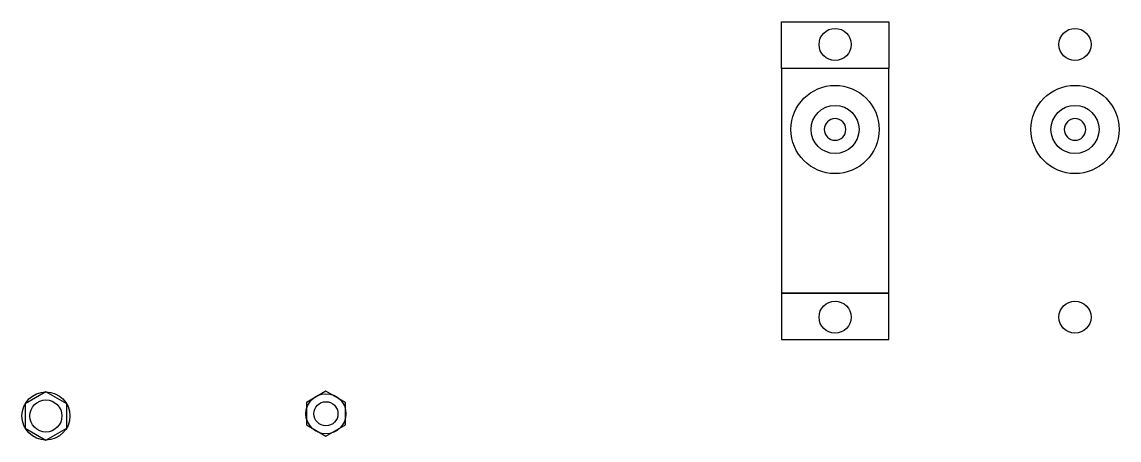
# Model space of a CAD drawing. Header units: millimetres. Extents: x 17 to 154, y 4 to 56.
import ezdxf

# ---------------------------------------------------------------- set-up
doc = ezdxf.new("R2010")
doc.units = ezdxf.units.MM
doc.header["$MEASUREMENT"] = 0
for name, color, linetype, true_color in [('Big Servo Profile', 7, 'Continuous', 0xf8ce8b), ('Nut', 7, 'Continuous', 0xb5d3e5), ('Screw_Body', 7, 'Continuous', 0x00bad8), ('Screw_Head', 7, 'Continuous', 0x5b8ec3)]:
    doc.layers.add(name, color=color, linetype=linetype, true_color=true_color)

msp = doc.modelspace()

# ---------------------------------------------------------------- linework, layer by layer
for points in [[(124.8, 49.9), (111.4, 49.9), (111.4, 55.7), (124.8, 55.7)], [(124.8, 21.9), (111.4, 21.9), (111.4, 16.1), (124.8, 16.1)]]:
    msp.add_lwpolyline(points, close=True)
at = {"layer": 'Big Servo Profile'}
msp.add_lwpolyline([(111.4, 49.9), (111.4, 21.9), (124.8, 21.9), (124.8, 49.9), (118.1, 49.9)], close=True, dxfattribs=at)
for centre, radius in [((118.1, 52.9), 2), ((148.04, 52.9), 2), ((118.1, 42.3), 5.5), ((148.04, 42.3), 5.5), ((118.1, 42.3), 3), ((148.04, 42.3), 3), ((118.1, 18.9), 2), ((148.04, 18.9), 2)]:
    msp.add_circle(centre, radius, dxfattribs=at)
at = {"layer": 'Big Servo Profile', "extrusion": (-1.22465e-16, 1.83697e-16, -1)}
for centre in [(-118.1, 42.3), (-148.04, 42.3)]:
    msp.add_circle(centre, 1.35, dxfattribs=at)
at = {"layer": 'Nut'}
for points in [[(54.57, 9.66), (52.15, 8.26), (52.15, 5.46), (54.57, 4.06), (57, 5.46), (57, 8.26)], [(19.63, 9.58), (17.04, 8.08), (17.04, 5.08), (19.63, 3.58), (22.23, 5.08), (22.23, 8.08)]]:
    msp.add_lwpolyline(points, close=True, dxfattribs=at)
at = {"layer": 'Screw_Body'}
for centre, radius in [((19.63, 6.58), 2), ((54.57, 6.86), 1.5)]:
    msp.add_circle(centre, radius, dxfattribs=at)
at = {"layer": 'Screw_Head'}
for centre, radius in [((19.63, 6.58), 3), ((54.57, 6.86), 2.5)]:
    msp.add_circle(centre, radius, dxfattribs=at)

doc.saveas('drawing.dxf')
